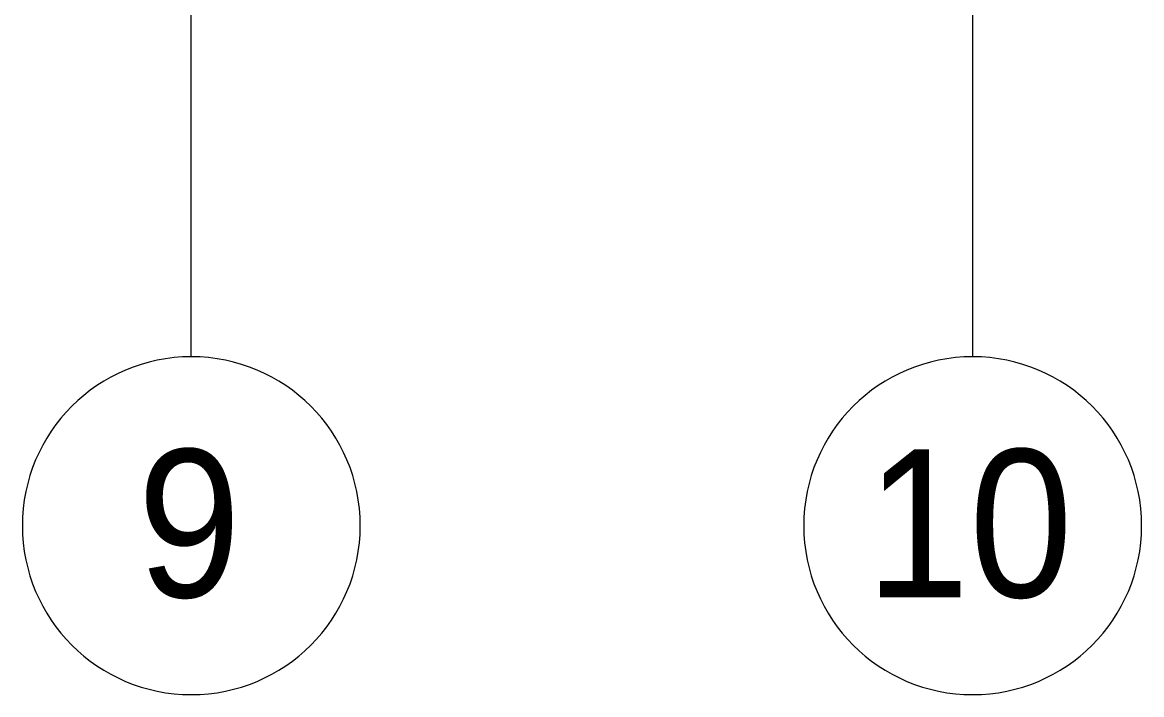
# Model space of a CAD drawing. Header units: millimetres. Extents: x -164500 to 426394, y -23753 to 102118.
# Drawn here: x 173882 to 179182, y -3507 to -324 of the extents above; entities that cross this region are included whole.
import ezdxf

# ---------------------------------------------------------------- set-up
doc = ezdxf.new("R2010")
doc.units = ezdxf.units.MM
doc.layers.add('Оси', color=7, linetype='Continuous', lineweight=9)
doc.layers.add('Оси-1', color=7, linetype='Continuous', lineweight=20)
doc.styles.add('Arial', font='arial.ttf', dxfattribs={"width": 0.9, "height": 700})

# ---------------------------------------------------------------- blocks, each defined once
blk = doc.blocks.new('Ось сетки - D8-29747960-Объем проектирования 2 этажа')
at = {"layer": 'Оси-1'}
for start, end in [(360, 180), (180, 360)]:
    blk.add_arc((0, 0), 4, start, end, dxfattribs=at)

msp = doc.modelspace()

# ---------------------------------------------------------------- linework, layer by layer
at = {"layer": 'Оси'}
for points in [[(174682.123, -1907.2), (174682.123, 3092.8), (174682.123, 22397.13), (174682.123, 27397.13)], [(178382.123, -1907.2), (178382.123, 3092.8), (178382.123, 22397.13), (178382.123, 27397.13)]]:
    msp.add_lwpolyline(points, dxfattribs=at)

# ---------------------------------------------------------------- block references
at = {"layer": 'Оси-1', "xscale": 199.9999999999999, "yscale": 199.9999999999999, "zscale": 199.9999999999999}
for p in [(174682.123, -2707.2), (178382.123, -2707.2)]:
    msp.add_blockref('Ось сетки - D8-29747960-Объем проектирования 2 этажа', p, dxfattribs=at)

# ---------------------------------------------------------------- texts
at = {"layer": 'Оси', "char_height": 700, "attachment_point": 1, "style": 'Arial'}
for s, insert, width in [('\\fArial|b0|i0|c204|p34|;\\W.9;9', (174427.091, -2345.907), 606.07575), ('10', (177876.891, -2345.907), 1212.1515)]:
    msp.add_mtext(s, dxfattribs=dict(at, insert=insert, width=width))

doc.saveas('drawing.dxf')
